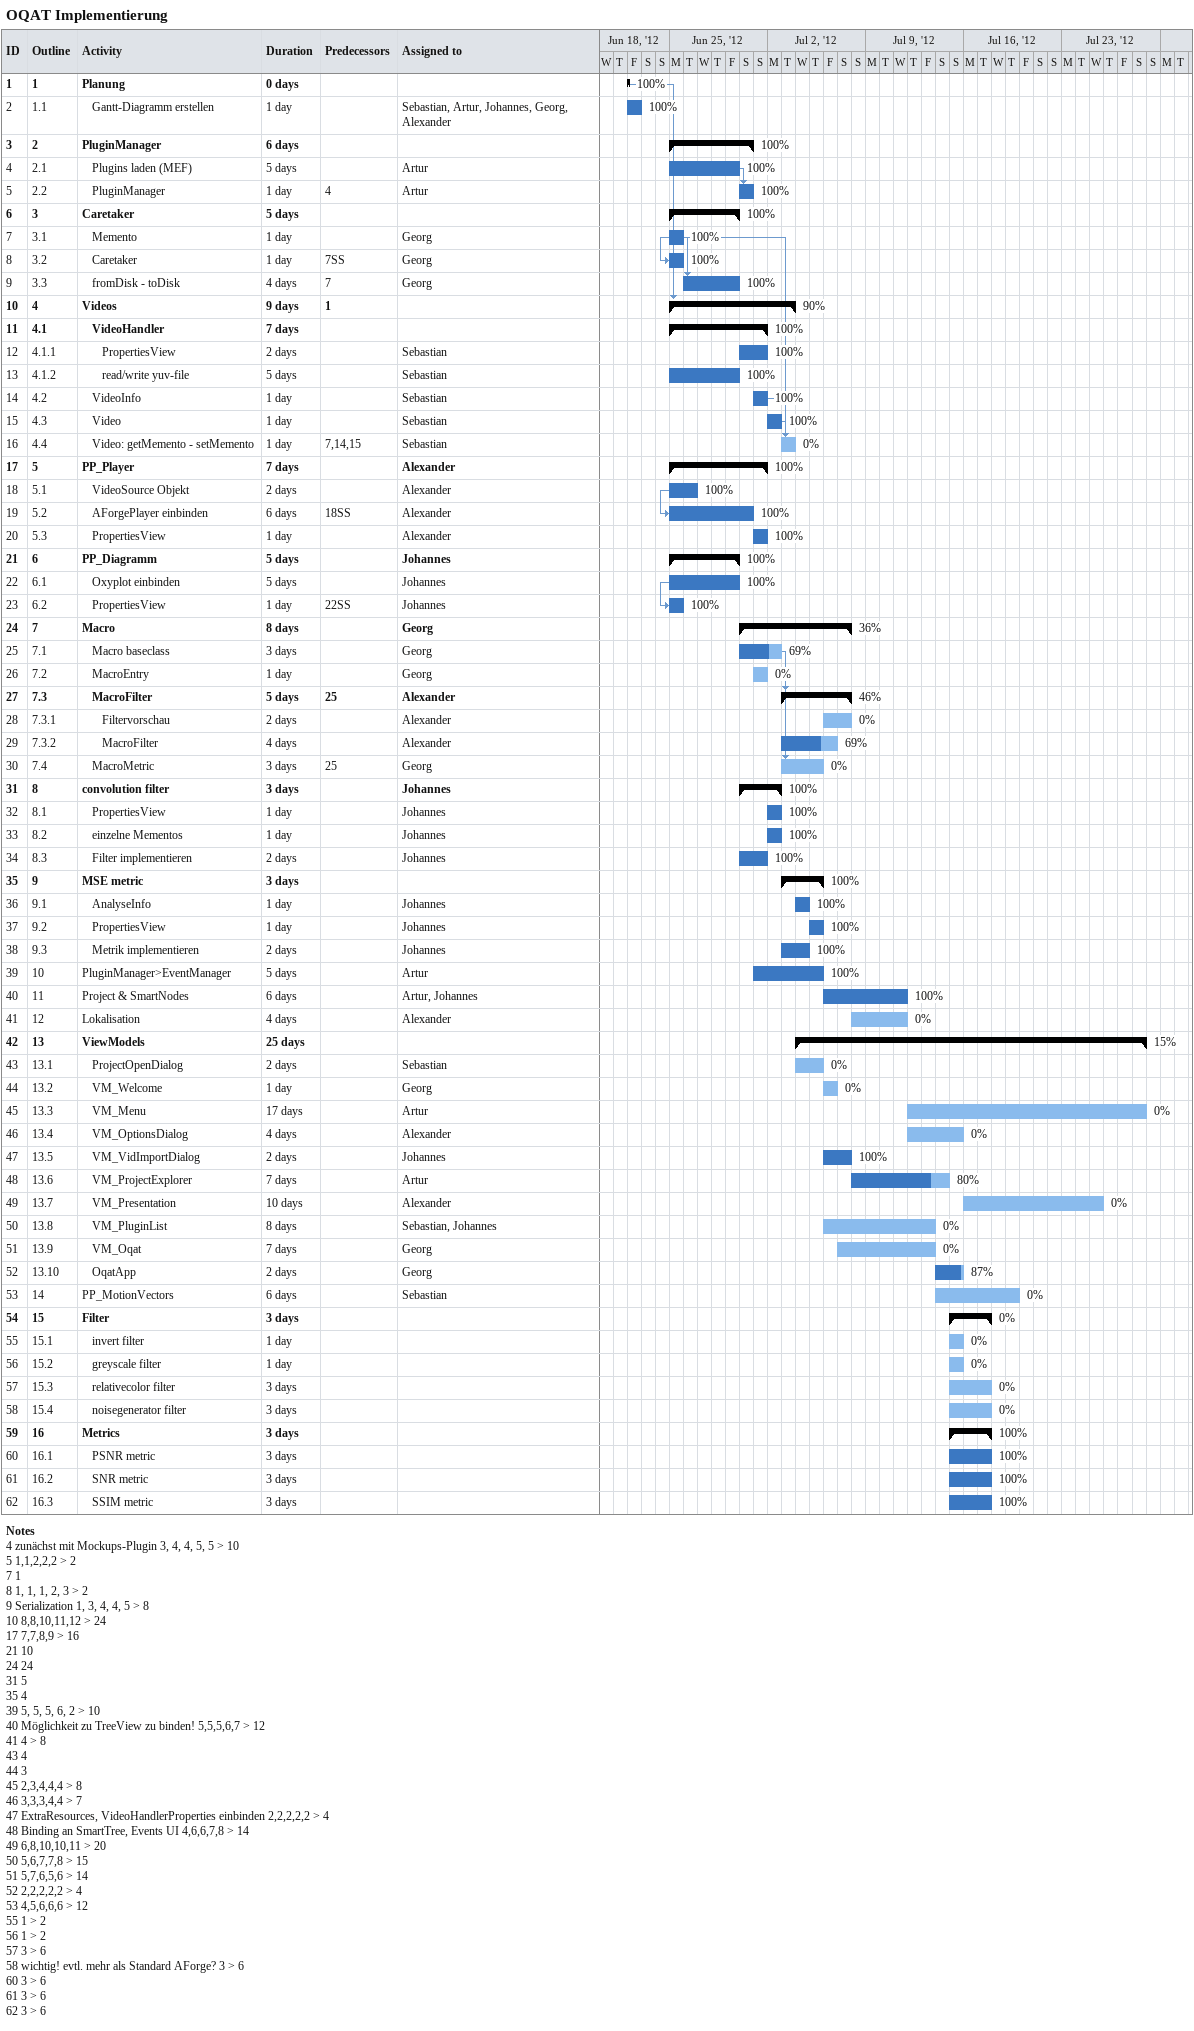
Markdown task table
OQAT Implementierung

| ID | WBS | Task | Duration | Start | Finish | Predecessors | Resources | % complete |
|---|---|---|---|---|---|---|---|---|
| 1 | 1 | **Planung** | 0d | 2012-06-22 | 2012-06-22 |  |  | 100 |
| 2 | 1.1 | Gantt-Diagramm erstellen | 1d | 2012-06-22 | 2012-06-22 |  | Sebastian, Artur, Johannes, Georg, Alexander | 100 |
| 3 | 2 | **PluginManager** | 6d | 2012-06-25 | 2012-06-30 |  |  | 100 |
| 4 | 2.1 | Plugins laden (MEF) | 5d | 2012-06-25 | 2012-06-29 |  | Artur | 100 |
| 5 | 2.2 | PluginManager | 1d | 2012-06-30 | 2012-06-30 | 4 | Artur | 100 |
| 6 | 3 | **Caretaker** | 5d | 2012-06-25 | 2012-06-29 |  |  | 100 |
| 7 | 3.1 | Memento | 1d | 2012-06-25 | 2012-06-25 |  | Georg | 100 |
| 8 | 3.2 | Caretaker | 1d | 2012-06-25 | 2012-06-25 | 7SS | Georg | 100 |
| 9 | 3.3 | fromDisk - toDisk | 4d | 2012-06-26 | 2012-06-29 | 7 | Georg | 100 |
| 10 | 4 | **Videos** | 9d | 2012-06-25 | 2012-07-03 | 1 |  | 90 |
| 11 | 4.1 | **VideoHandler** | 7d | 2012-06-25 | 2012-07-01 |  |  | 100 |
| 12 | 4.1.1 | PropertiesView | 2d | 2012-06-30 | 2012-07-01 |  | Sebastian | 100 |
| 13 | 4.1.2 | read/write yuv-file | 5d | 2012-06-25 | 2012-06-29 |  | Sebastian | 100 |
| 14 | 4.2 | VideoInfo | 1d | 2012-07-01 | 2012-07-01 |  | Sebastian | 100 |
| 15 | 4.3 | Video | 1d | 2012-07-02 | 2012-07-02 |  | Sebastian | 100 |
| 16 | 4.4 | Video: getMemento - setMemento | 1d | 2012-07-03 | 2012-07-03 | 7, 14, 15 | Sebastian | 0 |
| 17 | 5 | **PP_Player** | 7d | 2012-06-25 | 2012-07-01 |  | Alexander | 100 |
| 18 | 5.1 | VideoSource Objekt | 2d | 2012-06-25 | 2012-06-26 |  | Alexander | 100 |
| 19 | 5.2 | AForgePlayer einbinden | 6d | 2012-06-25 | 2012-06-30 | 18SS | Alexander | 100 |
| 20 | 5.3 | PropertiesView | 1d | 2012-07-01 | 2012-07-01 |  | Alexander | 100 |
| 21 | 6 | **PP_Diagramm** | 5d | 2012-06-25 | 2012-06-29 |  | Johannes | 100 |
| 22 | 6.1 | Oxyplot einbinden | 5d | 2012-06-25 | 2012-06-29 |  | Johannes | 100 |
| 23 | 6.2 | PropertiesView | 1d | 2012-06-25 | 2012-06-25 | 22SS | Johannes | 100 |
| 24 | 7 | **Macro** | 8d | 2012-06-30 | 2012-07-07 |  | Georg | 36 |
| 25 | 7.1 | Macro baseclass | 3d | 2012-06-30 | 2012-07-02 |  | Georg | 69 |
| 26 | 7.2 | MacroEntry | 1d | 2012-07-01 | 2012-07-01 |  | Georg | 0 |
| 27 | 7.3 | **MacroFilter** | 5d | 2012-07-03 | 2012-07-07 | 25 | Alexander | 46 |
| 28 | 7.3.1 | Filtervorschau | 2d | 2012-07-06 | 2012-07-07 |  | Alexander | 0 |
| 29 | 7.3.2 | MacroFilter | 4d | 2012-07-03 | 2012-07-06 |  | Alexander | 69 |
| 30 | 7.4 | MacroMetric | 3d | 2012-07-03 | 2012-07-05 | 25 | Georg | 0 |
| 31 | 8 | **convolution filter** | 3d | 2012-06-30 | 2012-07-02 |  | Johannes | 100 |
| 32 | 8.1 | PropertiesView | 1d | 2012-07-02 | 2012-07-02 |  | Johannes | 100 |
| 33 | 8.2 | einzelne Mementos | 1d | 2012-07-02 | 2012-07-02 |  | Johannes | 100 |
| 34 | 8.3 | Filter implementieren | 2d | 2012-06-30 | 2012-07-01 |  | Johannes | 100 |
| 35 | 9 | **MSE metric** | 3d | 2012-07-03 | 2012-07-05 |  |  | 100 |
| 36 | 9.1 | AnalyseInfo | 1d | 2012-07-04 | 2012-07-04 |  | Johannes | 100 |
| 37 | 9.2 | PropertiesView | 1d | 2012-07-05 | 2012-07-05 |  | Johannes | 100 |
| 38 | 9.3 | Metrik implementieren | 2d | 2012-07-03 | 2012-07-04 |  | Johannes | 100 |
| 39 | 10 | PluginManager>EventManager | 5d | 2012-07-01 | 2012-07-05 |  | Artur | 100 |
| 40 | 11 | Project & SmartNodes | 6d | 2012-07-06 | 2012-07-11 |  | Artur, Johannes | 100 |
| 41 | 12 | Lokalisation | 4d | 2012-07-08 | 2012-07-11 |  | Alexander | 0 |
| 42 | 13 | **ViewModels** | 25d | 2012-07-04 | 2012-07-28 |  |  | 15 |
| 43 | 13.1 | ProjectOpenDialog | 2d | 2012-07-04 | 2012-07-05 |  | Sebastian | 0 |
| 44 | 13.2 | VM_Welcome | 1d | 2012-07-06 | 2012-07-06 |  | Georg | 0 |
| 45 | 13.3 | VM_Menu | 17d | 2012-07-12 | 2012-07-28 |  | Artur | 0 |
| 46 | 13.4 | VM_OptionsDialog | 4d | 2012-07-12 | 2012-07-15 |  | Alexander | 0 |
| 47 | 13.5 | VM_VidImportDialog | 2d | 2012-07-06 | 2012-07-07 |  | Johannes | 100 |
| 48 | 13.6 | VM_ProjectExplorer | 7d | 2012-07-08 | 2012-07-14 |  | Artur | 80 |
| 49 | 13.7 | VM_Presentation | 10d | 2012-07-16 | 2012-07-25 |  | Alexander | 0 |
| 50 | 13.8 | VM_PluginList | 8d | 2012-07-06 | 2012-07-13 |  | Sebastian, Johannes | 0 |
| 51 | 13.9 | VM_Oqat | 7d | 2012-07-07 | 2012-07-13 |  | Georg | 0 |
| 52 | 13.10 | OqatApp | 2d | 2012-07-14 | 2012-07-15 |  | Georg | 87 |
| 53 | 14 | PP_MotionVectors | 6d | 2012-07-14 | 2012-07-19 |  | Sebastian | 0 |
| 54 | 15 | **Filter** | 3d | 2012-07-15 | 2012-07-17 |  |  | 0 |
| 55 | 15.1 | invert filter | 1d | 2012-07-15 | 2012-07-15 |  |  | 0 |
| 56 | 15.2 | greyscale filter | 1d | 2012-07-15 | 2012-07-15 |  |  | 0 |
| 57 | 15.3 | relativecolor filter | 3d | 2012-07-15 | 2012-07-17 |  |  | 0 |
| 58 | 15.4 | noisegenerator filter | 3d | 2012-07-15 | 2012-07-17 |  |  | 0 |
| 59 | 16 | **Metrics** | 3d | 2012-07-15 | 2012-07-17 |  |  | 100 |
| 60 | 16.1 | PSNR metric | 3d | 2012-07-15 | 2012-07-17 |  |  | 100 |
| 61 | 16.2 | SNR metric | 3d | 2012-07-15 | 2012-07-17 |  |  | 100 |
| 62 | 16.3 | SSIM metric | 3d | 2012-07-15 | 2012-07-17 |  |  | 100 |

Notes
- 4: zunächst mit Mockups-Plugin 3, 4, 4, 5, 5 > 10
- 5: 1,1,2,2,2 > 2
- 7: 1
- 8: 1, 1, 1, 2, 3 > 2
- 9: Serialization 1, 3, 4, 4, 5 > 8
- 10: 8,8,10,11,12 > 24
- 17: 7,7,8,9 > 16
- 21: 10
- 24: 24
- 31: 5
- 35: 4
- 39: 5, 5, 5, 6, 2 > 10
- 40: Möglichkeit zu TreeView zu binden! 5,5,5,6,7 > 12
- 41: 4 > 8
- 43: 4
- 44: 3
- 45: 2,3,4,4,4 > 8
- 46: 3,3,3,4,4 > 7
- 47: ExtraResources, VideoHandlerProperties einbinden 2,2,2,2,2 > 4
- 48: Binding an SmartTree, Events UI 4,6,6,7,8 > 14
- 49: 6,8,10,10,11 > 20
- 50: 5,6,7,7,8 > 15
- 51: 5,7,6,5,6 > 14
- 52: 2,2,2,2,2 > 4
- 53: 4,5,6,6,6 > 12
- 55: 1 > 2
- 56: 1 > 2
- 57: 3 > 6
- 58: wichtig! evtl. mehr als Standard AForge? 3 > 6
- 60: 3 > 6
- 61: 3 > 6
- 62: 3 > 6
